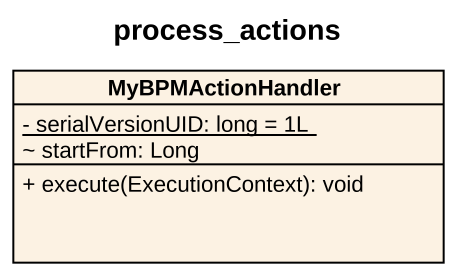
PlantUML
@startuml
title process_actions
hide circle
hide empty members
skinparam classAttributeIconSize 0
class MyBPMActionHandler {
  {static} - serialVersionUID: long = 1L
  ~ startFrom: Long
  + execute(ExecutionContext): void
}
@enduml
